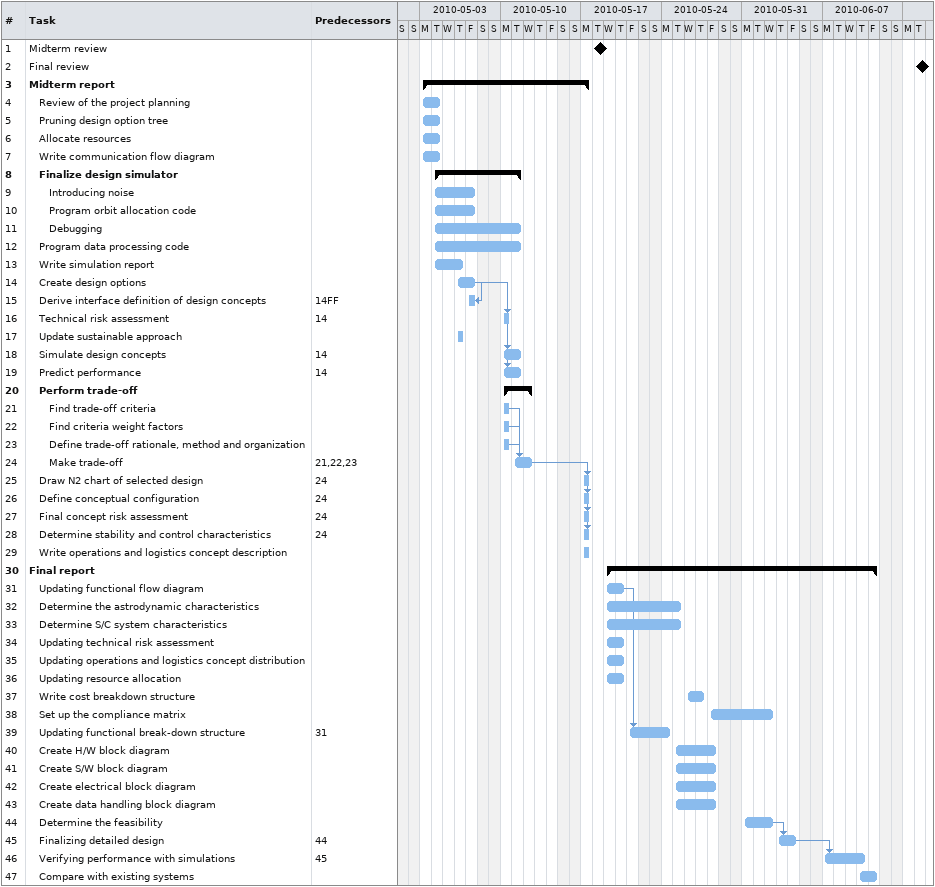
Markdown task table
| ID | Level | Task | Start | Finish | Predecessors |
|---|---|---|---|---|---|
| 1 | 1 | Midterm review (milestone) | 2010-05-18 | 2010-05-18 |  |
| 2 | 1 | Final review (milestone) | 2010-06-15 | 2010-06-15 |  |
| 3 | 1 | **Midterm report** | 2010-05-03 | 2010-05-17 |  |
| 4 | 2 | Review of the project planning | 2010-05-03 | 2010-05-04 |  |
| 5 | 2 | Pruning design option tree | 2010-05-03 | 2010-05-04 |  |
| 6 | 2 | Allocate resources | 2010-05-03 | 2010-05-04 |  |
| 7 | 2 | Write communication flow diagram | 2010-05-03 | 2010-05-04 |  |
| 8 | 2 | **Finalize design simulator** | 2010-05-04 | 2010-05-11 |  |
| 9 | 3 | Introducing noise | 2010-05-04 | 2010-05-07 |  |
| 10 | 3 | Program orbit allocation code | 2010-05-04 | 2010-05-07 |  |
| 11 | 3 | Debugging | 2010-05-04 | 2010-05-11 |  |
| 12 | 2 | Program data processing code | 2010-05-04 | 2010-05-11 |  |
| 13 | 2 | Write simulation report | 2010-05-04 | 2010-05-06 |  |
| 14 | 2 | Create design options | 2010-05-06 | 2010-05-07 |  |
| 15 | 2 | Derive interface definition of design concepts | 2010-05-07 | 2010-05-07 | 14FF |
| 16 | 2 | Technical risk assessment | 2010-05-10 | 2010-05-10 | 14 |
| 17 | 2 | Update sustainable approach | 2010-05-06 | 2010-05-06 |  |
| 18 | 2 | Simulate design concepts | 2010-05-10 | 2010-05-11 | 14 |
| 19 | 2 | Predict performance | 2010-05-10 | 2010-05-11 | 14 |
| 20 | 2 | **Perform trade-off** | 2010-05-10 | 2010-05-12 |  |
| 21 | 3 | Find trade-off criteria | 2010-05-10 | 2010-05-10 |  |
| 22 | 3 | Find criteria weight factors | 2010-05-10 | 2010-05-10 |  |
| 23 | 3 | Define trade-off rationale, method and organization | 2010-05-10 | 2010-05-10 |  |
| 24 | 3 | Make trade-off | 2010-05-11 | 2010-05-12 | 21, 22, 23 |
| 25 | 2 | Draw N2 chart of selected design | 2010-05-17 | 2010-05-17 | 24 |
| 26 | 2 | Define conceptual configuration | 2010-05-17 | 2010-05-17 | 24 |
| 27 | 2 | Final concept risk assessment | 2010-05-17 | 2010-05-17 | 24 |
| 28 | 2 | Determine stability and control characteristics | 2010-05-17 | 2010-05-17 | 24 |
| 29 | 2 | Write operations and logistics concept description | 2010-05-17 | 2010-05-17 |  |
| 30 | 1 | **Final report** | 2010-05-19 | 2010-06-11 |  |
| 31 | 2 | Updating functional flow diagram | 2010-05-19 | 2010-05-20 |  |
| 32 | 2 | Determine the astrodynamic characteristics | 2010-05-19 | 2010-05-25 |  |
| 33 | 2 | Determine S/C system characteristics | 2010-05-19 | 2010-05-25 |  |
| 34 | 2 | Updating technical risk assessment | 2010-05-19 | 2010-05-20 |  |
| 35 | 2 | Updating operations and logistics concept distribution | 2010-05-19 | 2010-05-20 |  |
| 36 | 2 | Updating resource allocation | 2010-05-19 | 2010-05-20 |  |
| 37 | 2 | Write cost breakdown structure | 2010-05-26 | 2010-05-27 |  |
| 38 | 2 | Set up the compliance matrix | 2010-05-28 | 2010-06-02 |  |
| 39 | 2 | Updating functional break-down structure | 2010-05-21 | 2010-05-24 | 31 |
| 40 | 2 | Create H/W block diagram | 2010-05-25 | 2010-05-28 |  |
| 41 | 2 | Create S/W block diagram | 2010-05-25 | 2010-05-28 |  |
| 42 | 2 | Create electrical block diagram | 2010-05-25 | 2010-05-28 |  |
| 43 | 2 | Create data handling block diagram | 2010-05-25 | 2010-05-28 |  |
| 44 | 2 | Determine the feasibility | 2010-05-31 | 2010-06-02 |  |
| 45 | 2 | Finalizing detailed design | 2010-06-03 | 2010-06-04 | 44 |
| 46 | 2 | Verifying performance with simulations | 2010-06-07 | 2010-06-10 | 45 |
| 47 | 2 | Compare with existing systems | 2010-06-10 | 2010-06-11 |  |
